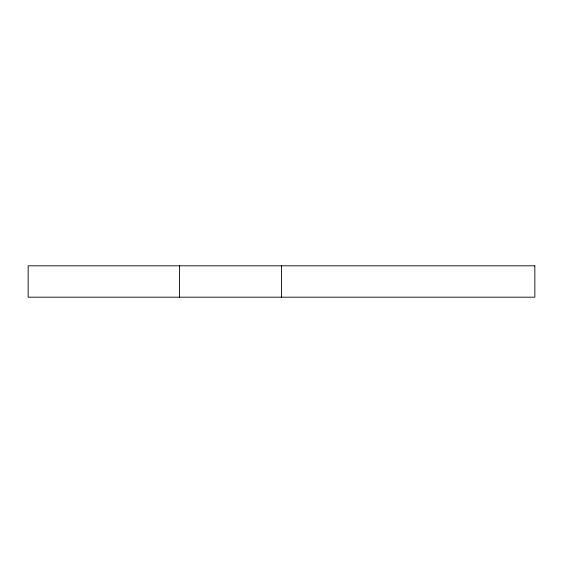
<?xml version="1.0" encoding="UTF-8"?>
<svg xmlns="http://www.w3.org/2000/svg" width="563" height="563" viewBox="0 0 563 563"><rect width="100%" height="100%" fill="white"/><g stroke="black" fill="none" stroke-linecap="round" stroke-linejoin="round"><path stroke-width="0.84" d="M281.5 265.813L281.5 297.187M179.562 265.813L179.562 297.187M534.85 265.813L28.15 265.813L28.15 297.187L534.85 297.187L534.85 265.813"/></g></svg>
